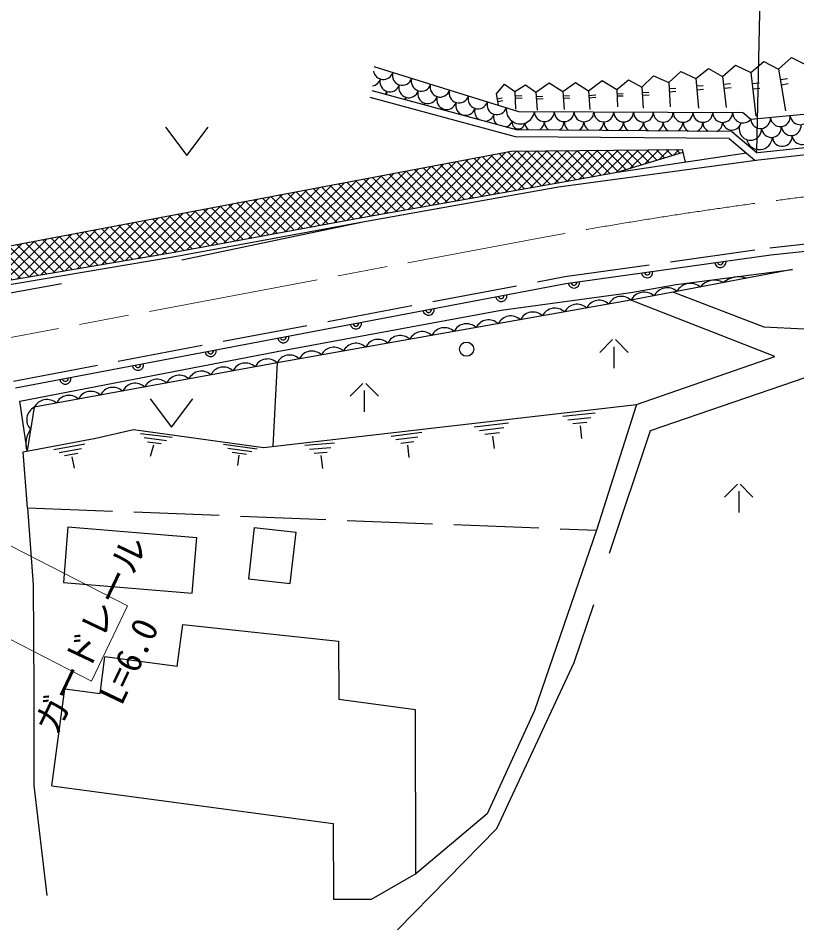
# Model space of a CAD drawing. Units: millimetres, scale not verified. Extents: x 40000 to 680000, y 20000 to 380000.
# Drawn here: x 196754 to 251505, y 252724 to 316802 of the extents above; entities that cross this region are included whole.
import ezdxf
from ezdxf.enums import TextEntityAlignment as Align

# ---------------------------------------------------------------- set-up
doc = ezdxf.new("R2010")
doc.units = ezdxf.units.MM
doc.header["$LTSCALE"] = 1000
doc.linetypes.add('CHAIN', pattern=[18.5, 12, -1.5, 3.5, -1.5])
doc.linetypes.add('DASHED', pattern=[7.5, 6, -1.5])
for name, color, linetype, lineweight in [('M-BGD', 7, 'Continuous', 25), ('M-BGD-EXST', 7, 'Continuous', 25), ('M-BMK', 2, 'CHAIN', 13), ('M-STR-HTXT', 7, 'Continuous', 13), ('M-STR-STRC', 7, 'Continuous', 25)]:
    doc.layers.add(name, color=color, linetype=linetype, lineweight=lineweight)
doc.styles.add('ＭＳ ゴシック', font='')
doc.styles.get('ＭＳ ゴシック').set_extended_font_data('MS Gothic')

msp = doc.modelspace()

# ---------------------------------------------------------------- hatches: boundary and pattern name
at = {"layer": 'M-BGD'}
h = msp.add_hatch(dxfattribs=at)
h.set_pattern_fill('USER', color=256, style=0, pattern_type=2)
h.set_pattern_definition([(45, (221565, 304290), (-353.5534, 353.5534), []), (315, (221565, 304290), (353.5534, 353.5534), [])])
h.paths.add_polyline_path([(221053, 302811), (207458, 300312), (189683, 297307), (183790, 296198), (180516, 295836), (191080, 299853), (231428, 307452), (243466, 307578), (243512, 307381), (238885, 305981), (234710, 305236)])

# ---------------------------------------------------------------- linework, layer by layer
for p, q in [((250230, 313227), (251132, 314033)), ((251132, 314033), (252223, 313511)), ((221764, 313402), (231934, 310246)), ((246293, 312705), (247194, 313511)), ((247194, 313511), (248285, 312990)), ((248285, 312990), (249179, 313756)), ((249179, 313756), (250230, 313227)), ((240600, 311946), (241438, 312744)), ((241438, 312744), (242497, 312278)), ((242497, 312278), (243351, 313053)), ((243351, 313053), (244395, 312563)), ((244395, 312563), (245296, 313266)), ((245296, 313266), (246293, 312705)), ((246293, 312705), (246530, 310523)), ((281240, 312817), (248268, 309684)), ((248285, 312990), (248617, 309906)), ((250230, 313227), (250705, 310285)), ((230379, 311487), (230961, 312175)), ((230961, 312175), (231681, 311661)), ((231681, 311661), (232432, 312128)), ((232432, 312128), (233151, 311614)), ((233151, 311614), (234084, 312270)), ((234084, 312270), (235049, 311661)), ((235049, 311661), (235935, 312286)), ((235935, 312286), (236852, 311709)), ((236852, 311709), (237817, 312420)), ((237817, 312420), (238844, 311803)), ((238844, 311803), (239675, 312460)), ((239675, 312460), (240600, 311946)), ((242497, 312278), (242592, 310570)), ((244395, 312563), (244585, 310475)), ((244442, 312041), (244916, 312084)), ((246352, 312159), (246852, 312214)), ((248368, 312219), (248855, 312271)), ((250349, 312491), (250846, 312571)), ((250408, 312124), (250905, 312204)), ((231795, 308968), (221641, 311703)), ((230523, 310684), (230379, 311487)), ((231681, 311661), (231722, 310405)), ((233151, 311614), (233246, 310333)), ((235049, 311661), (235144, 310380)), ((236852, 311709), (236947, 310380)), ((238844, 311803), (238892, 310570)), ((238856, 311495), (239296, 311512)), ((240600, 311946), (240695, 310475)), ((240623, 311578), (241101, 311609)), ((240635, 311394), (241113, 311425)), ((242521, 311851), (242998, 311877)), ((242533, 311637), (243010, 311664)), ((244466, 311780), (244940, 311823)), ((246382, 311886), (246882, 311941)), ((248410, 311833), (248897, 311886)), ((231727, 308468), (221511, 311220)), ((230442, 311133), (230796, 311197)), ((230474, 310957), (230828, 311020)), ((231691, 311340), (232177, 311376)), ((231697, 311179), (232189, 311216)), ((233175, 311293), (233648, 311328)), ((233187, 311133), (233660, 311168)), ((235073, 311341), (235522, 311374)), ((235085, 311181), (235534, 311214)), ((236876, 311377), (237373, 311412)), ((236887, 311210), (237385, 311246)), ((238862, 311341), (239302, 311358)), ((231934, 310246), (247691, 310168)), ((248268, 309684), (247691, 310168)), ((246934, 308840), (231795, 308968)), ((246750, 308342), (231727, 308468)), ((246750, 308342), (248556, 306829)), ((246934, 308840), (248714, 307349)), ((248756, 307353), (261578, 308759)), ((248811, 306856), (261625, 308261)), ((231428, 307452), (243466, 307578)), ((243677, 306693), (243466, 307578)), ((191080, 299853), (231428, 307452)), ((238885, 305981), (243512, 307381)), ((238885, 305981), (247959, 307329)), ((234756, 304940), (248811, 306856)), ((234710, 305236), (238885, 305981)), ((221053, 302811), (234710, 305236)), ((221107, 302516), (234756, 304940)), ((207458, 300312), (221053, 302811)), ((207510, 300016), (221107, 302516)), ((208249, 299819), (221107, 302516)), ((189683, 297307), (207458, 300312)), ((189735, 297012), (207510, 300016)), ((235271, 298150), (249673, 300171)), ((251206, 299149), (239841, 296978)), ((243025, 298074), (251206, 299149)), ((172418, 293087), (199804, 298163)), ((196553, 290815), (235271, 298150)), ((239830, 297526), (243025, 298074)), ((230722, 296282), (239830, 297526)), ((242837, 297550), (249181, 295114)), ((239841, 296978), (214960, 292581)), ((249951, 293019), (239841, 296978)), ((214960, 293372), (230722, 296282)), ((249181, 295114), (252028, 294971)), ((241222, 287830), (260863, 294567)), ((196869, 289893), (214960, 293372)), ((240231, 289656), (249951, 293019)), ((214960, 292581), (197882, 289450)), ((197376, 286382), (196869, 289893)), ((213997, 286633), (240231, 289656)), ((240231, 289656), (237427, 280809)), ((197882, 289450), (197376, 286382)), ((235042, 288828), (237318, 289055)), ((228818, 288080), (231222, 288358)), ((235399, 288565), (237026, 288727)), ((235757, 288302), (236733, 288399)), ((202207, 287273), (204850, 287895)), ((204850, 287895), (213997, 286633)), ((222978, 287433), (225129, 287711)), ((229197, 287824), (230914, 288023)), ((236267, 288154), (236364, 287267)), ((238328, 279196), (241222, 287830)), ((197104, 286332), (202207, 287273)), ((205360, 287621), (207587, 287342)), ((205603, 287318), (207193, 287119)), ((223315, 287182), (224851, 287381)), ((229575, 287568), (230605, 287687)), ((230114, 287431), (230220, 286545)), ((199253, 286494), (201445, 286882)), ((199628, 286280), (201194, 286557)), ((205845, 287015), (206799, 286896)), ((206271, 286780), (206044, 285992)), ((211197, 286869), (213550, 286540)), ((211498, 286586), (213178, 286351)), ((216900, 286786), (218999, 286963)), ((217235, 286505), (218735, 286631)), ((223652, 286932), (224574, 287051)), ((224133, 286798), (224222, 285928)), ((197400, 282395), (197104, 286332)), ((200002, 286067), (200942, 286233)), ((200513, 285970), (200697, 285162)), ((211799, 286303), (212807, 286162)), ((212279, 286076), (212174, 285368)), ((217570, 286224), (218470, 286300)), ((218044, 286058), (218149, 285139)), ((197400, 282395), (197813, 276966)), ((200252, 281052), (199930, 277134)), ((200252, 281052), (209304, 280307)), ((213343, 281010), (212942, 277396)), ((213343, 281010), (216290, 280683)), ((215889, 277069), (216290, 280683)), ((237427, 280809), (233062, 268142)), ((208982, 276389), (209304, 280307)), ((197813, 276966), (197860, 269565)), ((199930, 277134), (208982, 276389)), ((212942, 277396), (215889, 277069)), ((235861, 271510), (237237, 275590)), ((207925, 271238), (208320, 274180)), ((208320, 274180), (219287, 273003)), ((219287, 273003), (219295, 268911)), ((202505, 269328), (202852, 271917)), ((207925, 271238), (202852, 271917)), ((230405, 259840), (235861, 271510)), ((197860, 269565), (197860, 262876)), ((199114, 262838), (200028, 269660)), ((200028, 269660), (202505, 269328)), ((224689, 268188), (219295, 268911)), ((224712, 256661), (224689, 268188)), ((233062, 268142), (229741, 260883)), ((197860, 262876), (198762, 255143)), ((199114, 262838), (218911, 260185)), ((229741, 260883), (224712, 256661)), ((218911, 260185), (218922, 254854)), ((223431, 252724), (230405, 259840)), ((224712, 256661), (221581, 254858)), ((221581, 254858), (218922, 254854))]:
    msp.add_line(p, q, dxfattribs=at)
at = {"layer": 'M-BGD', "linetype": 'DASHED'}
for p, q in [((249612, 300667), (263876, 302186)), ((249673, 300171), (263916, 301687)), ((235190, 298643), (249612, 300667)), ((196424, 291299), (235190, 298643)), ((214960, 292581), (214655, 286709)), ((197400, 282395), (237427, 280809))]:
    msp.add_line(p, q, dxfattribs=at)
at = {"layer": 'M-BGD'}
for centre, radius, start, end in [((222430, 313196), 697, 188.96379, 342.75854), ((223761, 312783), 697, 162.75854, 342.75854), ((221558, 312737), 697, 278.96379, 342.75854), ((222889, 312324), 697, 162.75854, 342.75854), ((224220, 311910), 697, 162.75854, 342.75854), ((225092, 312369), 697, 162.75854, 342.75854), ((226423, 311956), 697, 162.75854, 342.75854), ((222017, 311865), 697, 323.55146, 342.75854), ((223348, 311451), 697, 162.75854, 181.71357), ((225551, 311497), 697, 162.75854, 342.75854), ((227754, 311543), 697, 162.75854, 342.75854), ((223348, 311451), 697, 328.13673, 342.75854), ((224679, 311038), 697, 162.75854, 177.23671), ((224679, 311038), 697, 332.6136, 342.75854), ((226010, 310625), 697, 162.75854, 172.8351), ((226882, 311084), 697, 162.75854, 342.75854), ((228213, 310671), 697, 162.75854, 342.75854), ((229085, 311130), 697, 162.75854, 342.75854), ((230416, 310717), 697, 162.75854, 342.75854), ((226010, 310625), 697, 337.0152, 342.75854), ((227341, 310212), 697, 162.75854, 168.48009), ((229544, 310258), 697, 162.75854, 236.34418), ((232068, 310372), 996, 172.01901, 352.38812), ((233752, 310237), 697, 179.71495, 359.71495), ((235146, 310230), 697, 179.71495, 359.71495), ((236539, 310223), 697, 179.71495, 359.71495), ((237933, 310216), 697, 179.71495, 359.71495), ((239327, 310209), 697, 179.71495, 359.71495), ((240720, 310202), 697, 179.71495, 359.71495), ((242114, 310195), 697, 179.71495, 359.71495), ((243508, 310188), 697, 179.71495, 359.71495), ((244901, 310181), 697, 179.71495, 359.71495), ((246295, 310175), 697, 179.71495, 359.71495), ((247726, 310177), 734, 180.49562, 317.71194), ((227341, 310212), 697, 341.37021, 342.75854), ((228672, 309799), 697, 162.75854, 164.1456), ((229544, 310258), 697, 273.50612, 342.75854), ((230875, 309845), 697, 162.75854, 225.64788), ((230875, 309845), 697, 284.20242, 334.93771), ((231932, 309449), 435, 166.75072, 356.4622), ((233052, 309544), 697, 306.83769, 359.71495), ((234445, 309537), 697, 179.71495, 233.03731), ((234445, 309537), 697, 305.72376, 359.71495), ((235839, 309530), 697, 179.71495, 234.18149), ((235839, 309530), 697, 304.57959, 359.71495), ((237233, 309523), 697, 179.71495, 235.35902), ((237233, 309523), 697, 303.40206, 359.71495), ((238626, 309516), 697, 179.71495, 236.57355), ((238626, 309516), 697, 302.18752, 359.71495), ((240020, 309509), 697, 179.71495, 237.82941), ((240020, 309509), 697, 300.93166, 359.71495), ((241414, 309502), 697, 179.71495, 239.13181), ((241414, 309502), 697, 299.62927, 359.71495), ((242807, 309495), 697, 179.71495, 240.48708), ((248962, 309750), 697, 185.42871, 5.42871), ((250350, 309881), 697, 185.42871, 5.42871), ((251737, 310013), 697, 185.42871, 5.42871), ((233052, 309544), 697, 190.05286, 231.92339), ((242807, 309495), 697, 298.274, 359.71495), ((244201, 309488), 697, 179.71495, 241.90312), ((244201, 309488), 697, 296.85796, 359.71495), ((245595, 309481), 697, 179.71495, 243.38991), ((245595, 309481), 697, 295.37116, 359.71495), ((246944, 309602), 664, 190.77584, 347.30991), ((248242, 309013), 787, 145.72687, 3.14402), ((249722, 309122), 697, 185.42871, 5.42871), ((251109, 309254), 697, 185.42871, 5.42871), ((248873, 308480), 916, 193.24571, 356.75311), ((250481, 308494), 697, 185.42871, 5.42871), ((251869, 308626), 697, 185.42871, 5.42871), ((246133, 299674), 400, 187.98933, 7.98933), ((246133, 299674), 200, 187.98933, 7.98933), ((240983, 298952), 400, 187.98933, 7.98933), ((240983, 298952), 200, 187.98933, 7.98933), ((247416, 296965), 1655, 70.86062, 130.77635), ((235834, 298229), 400, 187.98933, 7.98933), ((235834, 298229), 200, 187.98933, 7.98933), ((244022, 297111), 1054, 49.16543, 152.47154), ((245707, 297099), 1283, 60.72306, 140.91391), ((230720, 297288), 400, 190.72732, 10.72732), ((230720, 297288), 200, 190.72732, 10.72732), ((240775, 296490), 1054, 49.16543, 152.47154), ((242399, 296801), 1054, 49.16543, 152.47154), ((236054, 295720), 979, 46.28558, 153.75531), ((237609, 295995), 979, 46.28558, 153.75531), ((239164, 296270), 979, 46.28558, 153.75531), ((225611, 296320), 400, 190.72732, 10.72732), ((225611, 296320), 200, 190.72732, 10.72732), ((232944, 295171), 979, 46.28558, 153.75531), ((234499, 295445), 979, 46.28558, 153.75531), ((220502, 295352), 400, 190.72732, 10.72732), ((229834, 294621), 979, 46.28558, 153.75531), ((231389, 294896), 979, 46.28558, 153.75531), ((220502, 295352), 200, 190.72732, 10.72732), ((225169, 293797), 979, 46.28558, 153.75531), ((226724, 294072), 979, 46.28558, 153.75531), ((228279, 294346), 979, 46.28558, 153.75531), ((215393, 294384), 400, 190.72732, 10.72732), ((215393, 294384), 200, 190.72732, 10.72732), ((222059, 293247), 979, 46.28558, 153.75531), ((223614, 293522), 979, 46.28558, 153.75531), ((210284, 293416), 400, 190.72732, 10.72732), ((218949, 292698), 979, 46.28558, 153.75531), ((220504, 292973), 979, 46.28558, 153.75531), ((210284, 293416), 200, 190.72732, 10.72732), ((214288, 291870), 979, 46.63622, 154.14149), ((215839, 292148), 979, 46.28558, 153.75531), ((217394, 292423), 979, 46.28558, 153.75531), ((205175, 292448), 400, 190.72732, 10.72732), ((205175, 292448), 200, 190.72732, 10.72732), ((211183, 291301), 979, 46.63622, 154.14149), ((212736, 291585), 979, 46.63622, 154.14149), ((208078, 290731), 979, 46.63622, 154.14149), ((209631, 291016), 979, 46.63622, 154.14149), ((200066, 291480), 400, 190.72732, 10.72732), ((200066, 291480), 200, 190.72732, 10.72732), ((204973, 290162), 979, 46.63622, 154.14149), ((206525, 290447), 979, 46.63622, 154.14149), ((200315, 289308), 979, 46.63622, 154.14149), ((201867, 289593), 979, 46.63622, 154.14149), ((203420, 289877), 979, 46.63622, 154.14149), ((198762, 289023), 979, 46.63622, 154.14149), ((198303, 288593), 955, 116.17456, 225.09242), ((198943, 286912), 1655, 142.61346, 198.65352)]:
    msp.add_arc(centre, radius, start, end, dxfattribs=at)
at = {"layer": 'M-BGD-EXST'}
for p, q in [((207115, 309150), (208615, 307150)), ((208615, 307150), (210115, 309150)), ((237647, 293311), (238547, 294211)), ((238747, 294211), (239647, 293311)), ((238647, 293711), (238647, 292211)), ((220090, 290230), (220990, 291130)), ((221190, 291130), (222090, 290230)), ((221090, 290630), (221090, 289130)), ((206037, 290052), (207537, 288052)), ((207537, 288052), (209037, 290052)), ((246425, 283146), (247325, 284046)), ((247525, 284046), (248425, 283146)), ((247425, 283546), (247425, 282046))]:
    msp.add_line(p, q, dxfattribs=at)
msp.add_circle((228283, 293538), 500, dxfattribs=at)
at = {"layer": 'M-BMK'}
msp.add_line((169622, 289351), (233627, 301397), dxfattribs=at)
msp.add_arc((293938, -27440), 334322, 94.63001, 100.39294, dxfattribs=at)
at = {"layer": 'M-STR-HTXT'}
for p, q in [((180206, 287875), (204430, 275500)), ((177479, 282692), (201911, 270210)), ((201911, 270210), (204430, 275500))]:
    msp.add_line(p, q, dxfattribs=at)
at = {"layer": 'M-STR-STRC'}
msp.add_line((249076, 325224), (248665, 307427), dxfattribs=at)

# ---------------------------------------------------------------- texts
at = {"layer": 'M-STR-HTXT', "style": 'ＭＳ ゴシック'}
for s, p in [('ガードレール', (203170, 272855)), ('L=6.0', (205852, 270975))]:
    msp.add_text(s, height=1833, rotation=64.537, dxfattribs=at).set_placement(p, align=Align.BOTTOM_CENTER)

doc.saveas('drawing.dxf')
